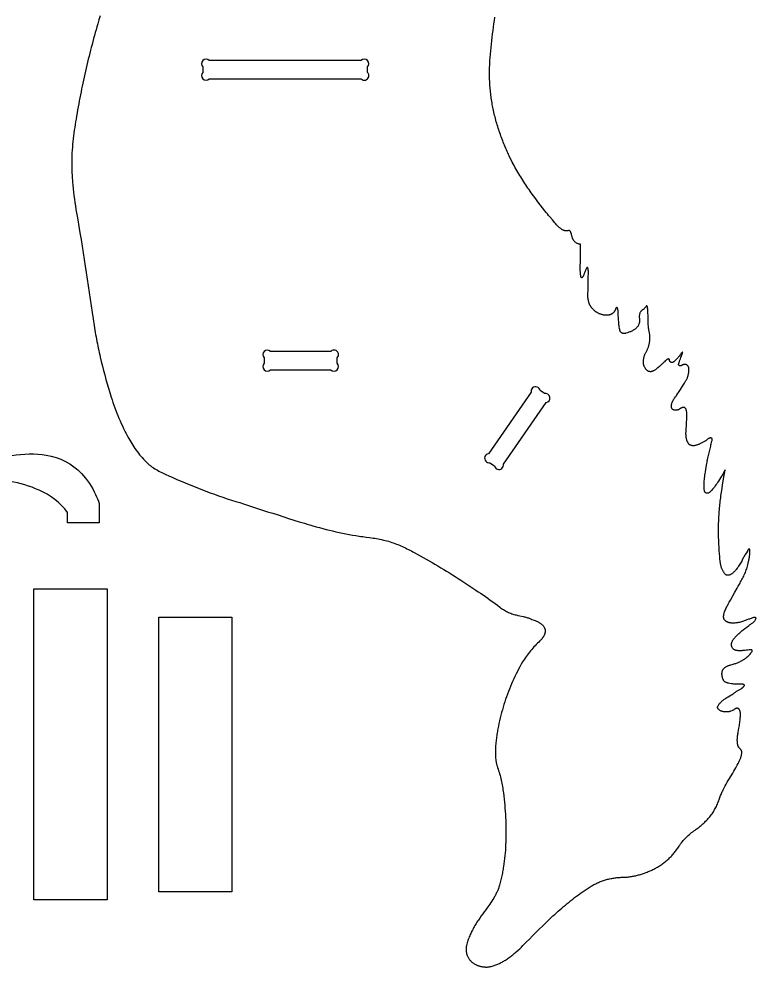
# Model space of a CAD drawing. Extents: x 49 to 80.6, y 29 to 55.4.
# Drawn here: x 67.62 to 72.66, y 29.1 to 35.57 of the extents above; entities that cross this region are included whole.
import ezdxf

# ---------------------------------------------------------------- set-up
doc = ezdxf.new("R2010")
doc.units = 0
doc.header["$MEASUREMENT"] = 0
doc.layers.get('0').update_dxf_attribs({"linetype": 'CONTINUOUS'})

msp = doc.modelspace()

# ---------------------------------------------------------------- linework, layer by layer
msp.add_lwpolyline([(68.1773, 35.5939), (68.169, 35.5669), (68.1609, 35.5398), (68.1551, 35.5198), (68.1494, 35.4997), (68.1437, 35.4797), (68.1381, 35.4596), (68.1326, 35.4395), (68.1271, 35.4193), (68.1218, 35.3992), (68.1165, 35.379), (68.1113, 35.3588), (68.1062, 35.3386), (68.1011, 35.3184), (68.0961, 35.2981), (68.0912, 35.2778), (68.0864, 35.2575), (68.0817, 35.2372), (68.077, 35.2169), (68.0724, 35.1966), (68.0679, 35.1762), (68.0634, 35.1558), (68.0591, 35.1354), (68.0548, 35.115), (68.0506, 35.0946), (68.0464, 35.0742), (68.0424, 35.0537), (68.0384, 35.0332), (68.0345, 35.0127), (68.0306, 34.9922), (68.0269, 34.9717), (68.0232, 34.9512), (68.0196, 34.9307), (68.016, 34.9101), (68.0126, 34.8895), (68.0094, 34.8703), (68.0064, 34.8511), (68.0034, 34.8318), (68.0006, 34.8126), (67.9979, 34.7933), (67.9954, 34.774), (67.9931, 34.7546), (67.991, 34.7353), (67.9891, 34.7159), (67.9874, 34.6965), (67.9859, 34.6771), (67.9847, 34.6577), (67.9838, 34.6383), (67.9834, 34.6285), (67.9831, 34.6188), (67.9829, 34.6091), (67.9828, 34.5993), (67.9828, 34.5896), (67.9828, 34.5798), (67.9829, 34.5679), (67.9832, 34.556), (67.9835, 34.5441), (67.9839, 34.5322), (67.9845, 34.5203), (67.9851, 34.5084), (67.9858, 34.4965), (67.9865, 34.4846), (67.9874, 34.4728), (67.9883, 34.4609), (67.9904, 34.4372), (67.9928, 34.4135), (67.9955, 34.3898), (67.9984, 34.3662), (68.0015, 34.3426), (68.0048, 34.319), (68.0084, 34.2955), (68.0121, 34.2719), (68.0159, 34.2484), (68.0199, 34.2249), (68.0239, 34.2015), (68.0317, 34.1564), (68.0393, 34.1114), (68.0467, 34.0662), (68.0539, 34.0211), (68.061, 33.9759), (68.0679, 33.9307), (68.0748, 33.8855), (68.0816, 33.8403), (68.095, 33.7498), (68.1084, 33.6594), (68.1151, 33.6142), (68.1219, 33.569), (68.1288, 33.5238), (68.1359, 33.4786), (68.1384, 33.4632), (68.1409, 33.4477), (68.1436, 33.4322), (68.1463, 33.4168), (68.1491, 33.4014), (68.152, 33.386), (68.155, 33.3706), (68.158, 33.3552), (68.1611, 33.3398), (68.1643, 33.3245), (68.1676, 33.3091), (68.171, 33.2938), (68.1744, 33.2785), (68.1779, 33.2632), (68.1851, 33.2326), (68.1926, 33.2022), (68.2004, 33.1717), (68.2084, 33.1414), (68.2167, 33.1112), (68.2253, 33.081), (68.2341, 33.0509), (68.2431, 33.0209), (68.2523, 32.9909), (68.2582, 32.9726), (68.2643, 32.9543), (68.2706, 32.936), (68.2771, 32.9179), (68.2839, 32.8998), (68.2908, 32.8817), (68.298, 32.8638), (68.3054, 32.8459), (68.313, 32.8282), (68.3208, 32.8105), (68.3289, 32.793), (68.3372, 32.7755), (68.3457, 32.7582), (68.3544, 32.741), (68.3633, 32.7239), (68.3724, 32.7069), (68.3789, 32.6954), (68.3855, 32.684), (68.3924, 32.6726), (68.3995, 32.6614), (68.4067, 32.6503), (68.4142, 32.6394), (68.4219, 32.6286), (68.4297, 32.6179), (68.4378, 32.6074), (68.4461, 32.5971), (68.4546, 32.5869), (68.4633, 32.5769), (68.4722, 32.5671), (68.4813, 32.5575), (68.4907, 32.5481), (68.5002, 32.5389), (68.5041, 32.5353), (68.508, 32.5318), (68.512, 32.5283), (68.5161, 32.525), (68.5202, 32.5217), (68.5244, 32.5185), (68.5287, 32.5154), (68.533, 32.5124), (68.5373, 32.5094), (68.5417, 32.5065), (68.5506, 32.5009), (68.5597, 32.4954), (68.5689, 32.4902), (68.5782, 32.4852), (68.5876, 32.4804), (68.5971, 32.4757), (68.6067, 32.4711), (68.6163, 32.4665), (68.6259, 32.4621), (68.6452, 32.4534), (68.6731, 32.4409), (68.7011, 32.4285), (68.7292, 32.4163), (68.7573, 32.4044), (68.7856, 32.3926), (68.814, 32.381), (68.8424, 32.3696), (68.871, 32.3585), (68.8996, 32.3476), (68.9283, 32.3369), (68.9571, 32.3264), (68.986, 32.3162), (69.015, 32.3062), (69.044, 32.2965), (69.0732, 32.2871), (69.1024, 32.2779), (69.1297, 32.2694), (69.1569, 32.2606), (69.1842, 32.2517), (69.2114, 32.2428), (69.2386, 32.2338), (69.2658, 32.2249), (69.2931, 32.2162), (69.3204, 32.2076), (69.3563, 32.1965), (69.3922, 32.1851), (69.4639, 32.1622), (69.4998, 32.1508), (69.5357, 32.1395), (69.5717, 32.1285), (69.5897, 32.1231), (69.6077, 32.1177), (69.63, 32.1113), (69.6523, 32.105), (69.6746, 32.0989), (69.697, 32.0929), (69.7195, 32.0871), (69.742, 32.0815), (69.7645, 32.076), (69.7871, 32.0708), (69.8097, 32.0658), (69.8324, 32.061), (69.8552, 32.0565), (69.8779, 32.0522), (69.9008, 32.0481), (69.9236, 32.0444), (69.9465, 32.0409), (69.958, 32.0393), (69.9695, 32.0378), (69.9932, 32.0346), (70.0169, 32.0313), (70.0287, 32.0296), (70.0405, 32.0278), (70.0523, 32.0259), (70.064, 32.0238), (70.0758, 32.0217), (70.0875, 32.0194), (70.0991, 32.017), (70.1108, 32.0143), (70.1224, 32.0115), (70.1339, 32.0085), (70.1455, 32.0053), (70.1569, 32.0019), (70.1677, 31.9984), (70.1785, 31.9947), (70.1891, 31.9909), (70.1997, 31.987), (70.2102, 31.9828), (70.2207, 31.9786), (70.2311, 31.9742), (70.2414, 31.9696), (70.2516, 31.9649), (70.2618, 31.9601), (70.272, 31.9551), (70.2821, 31.9501), (70.2921, 31.9449), (70.3021, 31.9396), (70.3121, 31.9343), (70.322, 31.9288), (70.3625, 31.9062), (70.4029, 31.8834), (70.423, 31.8719), (70.4431, 31.8604), (70.4632, 31.8487), (70.4832, 31.837), (70.5031, 31.8252), (70.523, 31.8133), (70.5428, 31.8013), (70.5625, 31.7892), (70.5822, 31.7769), (70.6017, 31.7644), (70.6212, 31.7518), (70.6406, 31.7391), (70.6741, 31.7168), (70.7077, 31.6947), (70.7412, 31.6725), (70.758, 31.6614), (70.7747, 31.6502), (70.7913, 31.6389), (70.8078, 31.6276), (70.8243, 31.6161), (70.8407, 31.6045), (70.857, 31.5928), (70.8732, 31.5809), (70.8893, 31.5689), (70.9053, 31.5567), (70.9116, 31.5519), (70.918, 31.5473), (70.9245, 31.5429), (70.9311, 31.5386), (70.9379, 31.5345), (70.9447, 31.5305), (70.9517, 31.5268), (70.9587, 31.5232), (70.9658, 31.5198), (70.973, 31.5166), (70.9803, 31.5137), (70.9877, 31.5109), (70.9951, 31.5084), (71.0026, 31.5061), (71.0102, 31.504), (71.0178, 31.5022), (71.0296, 31.4996), (71.0416, 31.4971), (71.0537, 31.4944), (71.0658, 31.4917), (71.0718, 31.4903), (71.0777, 31.4888), (71.0836, 31.4872), (71.0894, 31.4855), (71.095, 31.4838), (71.1006, 31.482), (71.106, 31.48), (71.1112, 31.478), (71.1181, 31.4752), (71.1254, 31.4724), (71.1404, 31.4667), (71.1479, 31.4637), (71.1555, 31.4605), (71.163, 31.4571), (71.1666, 31.4553), (71.1703, 31.4534), (71.1738, 31.4515), (71.1773, 31.4494), (71.1807, 31.4473), (71.184, 31.4451), (71.1872, 31.4428), (71.1902, 31.4404), (71.1932, 31.4378), (71.196, 31.4352), (71.1987, 31.4324), (71.2013, 31.4295), (71.2036, 31.4264), (71.2058, 31.4233), (71.2079, 31.4199), (71.2097, 31.4165), (71.2113, 31.4128), (71.2128, 31.409), (71.2137, 31.4061), (71.2144, 31.4032), (71.2149, 31.4003), (71.2153, 31.3974), (71.2155, 31.3944), (71.2156, 31.3915), (71.2155, 31.3886), (71.2152, 31.3858), (71.2149, 31.3829), (71.2143, 31.38), (71.2137, 31.3772), (71.2129, 31.3744), (71.212, 31.3716), (71.211, 31.3688), (71.2099, 31.3661), (71.2086, 31.3633), (71.2073, 31.3606), (71.2059, 31.358), (71.2044, 31.3554), (71.2028, 31.3528), (71.2012, 31.3502), (71.1995, 31.3477), (71.1958, 31.3428), (71.192, 31.3381), (71.188, 31.3336), (71.1839, 31.3293), (71.1797, 31.3252), (71.1714, 31.3173), (71.1631, 31.3092), (71.1549, 31.301), (71.1469, 31.2926), (71.1389, 31.2841), (71.131, 31.2754), (71.1233, 31.2666), (71.1157, 31.2576), (71.1083, 31.2485), (71.1011, 31.2393), (71.094, 31.2299), (71.0871, 31.2204), (71.0804, 31.2108), (71.074, 31.2011), (71.0677, 31.1913), (71.0617, 31.1813), (71.0524, 31.1652), (71.0433, 31.1489), (71.0344, 31.1325), (71.0258, 31.1159), (71.0173, 31.0992), (71.0091, 31.0824), (71.0011, 31.0655), (70.9934, 31.0484), (70.9859, 31.0312), (70.9786, 31.014), (70.9715, 30.9966), (70.9647, 30.9792), (70.9581, 30.9617), (70.9518, 30.9441), (70.9456, 30.9265), (70.9398, 30.9088), (70.934, 30.8907), (70.9285, 30.8725), (70.9231, 30.8542), (70.918, 30.8359), (70.9131, 30.8175), (70.9084, 30.799), (70.904, 30.7804), (70.8999, 30.7618), (70.896, 30.7431), (70.8924, 30.7244), (70.8907, 30.7151), (70.8891, 30.7057), (70.8876, 30.6963), (70.8861, 30.6869), (70.8847, 30.6775), (70.8834, 30.668), (70.8822, 30.6586), (70.8811, 30.6492), (70.88, 30.6397), (70.879, 30.6303), (70.8782, 30.6208), (70.8774, 30.6114), (70.8767, 30.6018), (70.8761, 30.5923), (70.8757, 30.5827), (70.8754, 30.5731), (70.8753, 30.5635), (70.8754, 30.5539), (70.8757, 30.5443), (70.8762, 30.5348), (70.877, 30.5252), (70.878, 30.5157), (70.8794, 30.5063), (70.8801, 30.5016), (70.881, 30.4969), (70.8819, 30.4922), (70.8829, 30.4875), (70.884, 30.4829), (70.8852, 30.4783), (70.8865, 30.4736), (70.8878, 30.469), (70.8893, 30.4645), (70.8908, 30.4599), (70.8944, 30.4494), (70.8979, 30.4388), (70.9011, 30.4281), (70.9042, 30.4174), (70.9072, 30.4067), (70.91, 30.396), (70.9126, 30.3852), (70.9151, 30.3744), (70.9175, 30.3635), (70.9197, 30.3527), (70.9218, 30.3417), (70.9238, 30.3308), (70.9256, 30.3198), (70.9273, 30.3089), (70.9289, 30.2978), (70.9304, 30.2868), (70.933, 30.266), (70.9353, 30.2451), (70.9375, 30.2243), (70.9394, 30.2034), (70.9412, 30.1825), (70.9427, 30.1616), (70.944, 30.1407), (70.945, 30.1198), (70.9459, 30.0989), (70.9466, 30.078), (70.947, 30.057), (70.9473, 30.0361), (70.9473, 30.0151), (70.9472, 29.9941), (70.9468, 29.9732), (70.9463, 29.9522), (70.9456, 29.9334), (70.9447, 29.9147), (70.9435, 29.896), (70.9421, 29.8773), (70.9405, 29.8587), (70.9386, 29.8401), (70.9364, 29.8215), (70.934, 29.803), (70.9313, 29.7845), (70.9298, 29.7753), (70.9282, 29.7661), (70.9266, 29.7569), (70.9249, 29.7477), (70.9232, 29.7385), (70.9213, 29.7294), (70.9194, 29.7202), (70.9173, 29.711), (70.9153, 29.7019), (70.9131, 29.6928), (70.9108, 29.6837), (70.9085, 29.6746), (70.906, 29.6655), (70.9035, 29.6564), (70.9018, 29.6506), (70.8999, 29.6449), (70.898, 29.6391), (70.8959, 29.6335), (70.8938, 29.6278), (70.8915, 29.6223), (70.8891, 29.6167), (70.8866, 29.6112), (70.8841, 29.6058), (70.8814, 29.6004), (70.8787, 29.595), (70.8759, 29.5896), (70.873, 29.5843), (70.87, 29.5791), (70.8639, 29.5687), (70.8576, 29.5584), (70.8511, 29.5482), (70.8444, 29.5381), (70.8375, 29.5281), (70.8306, 29.5183), (70.8236, 29.5085), (70.8095, 29.4891), (70.7993, 29.4752), (70.7892, 29.4611), (70.7791, 29.4469), (70.7691, 29.4325), (70.7593, 29.418), (70.7544, 29.4107), (70.7497, 29.4033), (70.745, 29.3959), (70.7404, 29.3884), (70.7358, 29.3809), (70.7314, 29.3734), (70.727, 29.3658), (70.7228, 29.3581), (70.7187, 29.3504), (70.7147, 29.3427), (70.7108, 29.3349), (70.707, 29.327), (70.7034, 29.3191), (70.7, 29.3111), (70.6967, 29.3031), (70.6935, 29.295), (70.6906, 29.2868), (70.6878, 29.2786), (70.6852, 29.2704), (70.6828, 29.262), (70.6805, 29.2537), (70.6785, 29.2452), (70.6777, 29.2413), (70.6771, 29.2373), (70.6765, 29.2333), (70.6761, 29.2293), (70.6758, 29.2252), (70.6757, 29.2212), (70.6757, 29.2171), (70.6758, 29.213), (70.6761, 29.2089), (70.6765, 29.2049), (70.677, 29.2009), (70.6776, 29.1969), (70.6784, 29.1929), (70.6793, 29.189), (70.6804, 29.1851), (70.6815, 29.1813), (70.6831, 29.177), (70.6848, 29.1728), (70.6867, 29.1686), (70.6887, 29.1645), (70.691, 29.1604), (70.6934, 29.1565), (70.696, 29.1527), (70.6987, 29.1489), (70.7016, 29.1453), (70.7047, 29.1418), (70.7078, 29.1385), (70.7112, 29.1352), (70.7146, 29.1321), (70.7182, 29.1292), (70.7218, 29.1265), (70.7256, 29.1239), (70.7289, 29.1218), (70.7323, 29.1197), (70.7357, 29.1178), (70.7392, 29.1159), (70.7428, 29.1141), (70.7463, 29.1124), (70.75, 29.1108), (70.7536, 29.1093), (70.7573, 29.1079), (70.7611, 29.1065), (70.7648, 29.1053), (70.7686, 29.1041), (70.7725, 29.1031), (70.7763, 29.1021), (70.7802, 29.1012), (70.7841, 29.1004), (70.788, 29.0998), (70.7919, 29.0992), (70.7958, 29.0987), (70.7998, 29.0983), (70.8037, 29.0981), (70.8077, 29.0979), (70.8116, 29.0978), (70.8156, 29.0979), (70.8195, 29.098), (70.8235, 29.0983), (70.8274, 29.0986), (70.8314, 29.0991), (70.8353, 29.0997), (70.8392, 29.1004), (70.843, 29.1012), (70.8469, 29.1022), (70.8534, 29.1039), (70.8598, 29.1058), (70.8662, 29.1078), (70.8725, 29.11), (70.8788, 29.1123), (70.885, 29.1147), (70.8912, 29.1172), (70.8973, 29.1198), (70.9034, 29.1226), (70.9094, 29.1255), (70.9154, 29.1285), (70.9213, 29.1317), (70.9271, 29.1349), (70.9329, 29.1383), (70.9387, 29.1417), (70.9444, 29.1453), (70.9509, 29.1496), (70.9574, 29.154), (70.9638, 29.1584), (70.9701, 29.163), (70.9764, 29.1676), (70.9826, 29.1723), (70.9887, 29.1771), (70.9948, 29.182), (71.0008, 29.1869), (71.0068, 29.1919), (71.0127, 29.1969), (71.0185, 29.2021), (71.0301, 29.2125), (71.0415, 29.2231), (71.0528, 29.2338), (71.064, 29.2447), (71.0751, 29.2557), (71.0861, 29.2668), (71.1079, 29.289), (71.1298, 29.3112), (71.1526, 29.3341), (71.1755, 29.3569), (71.1986, 29.3796), (71.2218, 29.4021), (71.2335, 29.4133), (71.2452, 29.4244), (71.257, 29.4355), (71.2688, 29.4465), (71.2807, 29.4575), (71.2927, 29.4683), (71.3047, 29.4791), (71.3168, 29.4898), (71.329, 29.5005), (71.3412, 29.511), (71.3536, 29.5214), (71.366, 29.5317), (71.3785, 29.542), (71.3911, 29.5521), (71.4038, 29.5621), (71.4166, 29.5719), (71.4295, 29.5817), (71.4424, 29.5913), (71.4555, 29.6008), (71.4687, 29.6101), (71.4821, 29.6193), (71.4955, 29.6283), (71.5091, 29.6372), (71.5227, 29.646), (71.5289, 29.6498), (71.5351, 29.6535), (71.5414, 29.657), (71.5478, 29.6605), (71.5542, 29.6639), (71.5606, 29.6671), (71.5671, 29.6703), (71.5737, 29.6733), (71.5803, 29.6762), (71.587, 29.679), (71.5937, 29.6817), (71.6004, 29.6842), (71.6072, 29.6867), (71.614, 29.689), (71.6208, 29.6913), (71.6277, 29.6934), (71.6347, 29.6953), (71.6416, 29.6972), (71.6486, 29.699), (71.6556, 29.7006), (71.6627, 29.7021), (71.6698, 29.7035), (71.6769, 29.7048), (71.684, 29.7059), (71.6911, 29.7069), (71.6983, 29.7078), (71.7054, 29.7086), (71.7126, 29.7093), (71.7198, 29.7098), (71.7271, 29.7103), (71.7343, 29.7106), (71.7415, 29.7107), (71.7485, 29.7109), (71.7555, 29.7112), (71.7625, 29.7116), (71.7695, 29.7121), (71.7765, 29.7127), (71.7834, 29.7135), (71.7904, 29.7143), (71.7973, 29.7153), (71.8043, 29.7164), (71.8112, 29.7175), (71.8181, 29.7188), (71.825, 29.7202), (71.8318, 29.7217), (71.8387, 29.7233), (71.8455, 29.7249), (71.8523, 29.7267), (71.8591, 29.7286), (71.8658, 29.7305), (71.8725, 29.7325), (71.8792, 29.7347), (71.8859, 29.7369), (71.8926, 29.7392), (71.8992, 29.7416), (71.9057, 29.744), (71.9123, 29.7466), (71.9188, 29.7492), (71.9252, 29.7519), (71.9317, 29.7546), (71.9381, 29.7575), (71.9444, 29.7604), (71.9507, 29.7634), (71.957, 29.7664), (71.9635, 29.7697), (71.97, 29.7731), (71.9764, 29.7766), (71.9827, 29.7803), (71.989, 29.784), (71.9953, 29.7879), (72.0014, 29.7919), (72.0076, 29.796), (72.0136, 29.8002), (72.0196, 29.8045), (72.0255, 29.8089), (72.0313, 29.8134), (72.037, 29.8181), (72.0427, 29.8228), (72.0483, 29.8276), (72.0538, 29.8325), (72.0592, 29.8375), (72.0646, 29.8426), (72.0698, 29.8478), (72.075, 29.8531), (72.0801, 29.8584), (72.085, 29.8639), (72.0899, 29.8694), (72.0947, 29.875), (72.0994, 29.8807), (72.104, 29.8865), (72.1085, 29.8923), (72.1128, 29.8982), (72.1171, 29.9042), (72.1212, 29.9103), (72.1253, 29.9164), (72.1292, 29.9226), (72.1318, 29.9268), (72.1345, 29.9309), (72.1373, 29.935), (72.1401, 29.939), (72.143, 29.9429), (72.1459, 29.9468), (72.152, 29.9545), (72.1583, 29.962), (72.1648, 29.9694), (72.1715, 29.9765), (72.1784, 29.9835), (72.1854, 29.9903), (72.1927, 29.997), (72.2001, 30.0035), (72.2076, 30.0098), (72.2153, 30.0159), (72.223, 30.022), (72.2309, 30.0278), (72.2389, 30.0335), (72.2458, 30.0385), (72.2527, 30.0435), (72.2595, 30.0486), (72.2663, 30.0539), (72.2729, 30.0592), (72.2795, 30.0646), (72.286, 30.0701), (72.2924, 30.0758), (72.2987, 30.0815), (72.3049, 30.0873), (72.311, 30.0933), (72.3169, 30.0994), (72.3228, 30.1056), (72.3285, 30.1119), (72.3341, 30.1183), (72.3396, 30.1248), (72.3448, 30.1314), (72.3498, 30.138), (72.3547, 30.1448), (72.3594, 30.1517), (72.3639, 30.1587), (72.3683, 30.1658), (72.3725, 30.1731), (72.3766, 30.1804), (72.3805, 30.1878), (72.3842, 30.1952), (72.3877, 30.2028), (72.3911, 30.2105), (72.3944, 30.2182), (72.3974, 30.226), (72.4003, 30.2338), (72.4031, 30.2417), (72.4055, 30.2486), (72.408, 30.2554), (72.4106, 30.2622), (72.4132, 30.269), (72.416, 30.2757), (72.4189, 30.2824), (72.4219, 30.289), (72.4249, 30.2956), (72.428, 30.3022), (72.4312, 30.3087), (72.4378, 30.3217), (72.4446, 30.3346), (72.4516, 30.3473), (72.4587, 30.36), (72.466, 30.3727), (72.4734, 30.3852), (72.4808, 30.3978), (72.4958, 30.4228), (72.5032, 30.4353), (72.5105, 30.4478), (72.5161, 30.4574), (72.5216, 30.4672), (72.527, 30.4771), (72.5322, 30.4871), (72.5372, 30.4971), (72.5396, 30.5022), (72.5419, 30.5073), (72.5441, 30.5123), (72.5463, 30.5174), (72.5483, 30.5225), (72.5503, 30.5277), (72.5516, 30.5314), (72.5529, 30.5352), (72.5541, 30.5391), (72.5552, 30.5431), (72.5562, 30.5472), (72.557, 30.5512), (72.5575, 30.5553), (72.5578, 30.5593), (72.5578, 30.5613), (72.5578, 30.5633), (72.5577, 30.5653), (72.5575, 30.5672), (72.5572, 30.5691), (72.5568, 30.5711), (72.5563, 30.5729), (72.5557, 30.5748), (72.555, 30.5766), (72.5542, 30.5784), (72.5533, 30.5801), (72.5522, 30.5818), (72.5511, 30.5835), (72.5498, 30.5851), (72.5483, 30.5867), (72.5468, 30.5882), (72.5447, 30.5901), (72.5428, 30.5921), (72.5411, 30.5941), (72.5394, 30.5961), (72.5379, 30.5982), (72.5365, 30.6003), (72.5353, 30.6025), (72.5341, 30.6047), (72.5331, 30.607), (72.5321, 30.6093), (72.5313, 30.6117), (72.5306, 30.6141), (72.5299, 30.6166), (72.5294, 30.6191), (72.5289, 30.6217), (72.5286, 30.6243), (72.5279, 30.631), (72.5275, 30.6377), (72.5273, 30.6443), (72.5274, 30.6509), (72.5276, 30.6574), (72.5281, 30.664), (72.5287, 30.6705), (72.5294, 30.6769), (72.5303, 30.6834), (72.5314, 30.6899), (72.5325, 30.6964), (72.5336, 30.7028), (72.5361, 30.7158), (72.5387, 30.7289), (72.5404, 30.7381), (72.5418, 30.7473), (72.543, 30.7566), (72.5441, 30.7658), (72.5451, 30.775), (72.546, 30.7843), (72.5476, 30.8029), (72.5482, 30.8094), (72.5486, 30.8158), (72.5489, 30.8222), (72.5489, 30.8254), (72.5488, 30.8285), (72.5486, 30.8317), (72.5483, 30.8349), (72.5479, 30.838), (72.5473, 30.8412), (72.5465, 30.8443), (72.5456, 30.8475), (72.5444, 30.8507), (72.5431, 30.8538), (72.5425, 30.855), (72.5418, 30.8561), (72.5411, 30.8572), (72.5404, 30.8582), (72.5396, 30.8591), (72.5387, 30.8599), (72.5378, 30.8607), (72.5369, 30.8615), (72.5349, 30.8627), (72.5328, 30.8637), (72.5306, 30.8644), (72.5283, 30.8649), (72.526, 30.8652), (72.5236, 30.8651), (72.5213, 30.8649), (72.5189, 30.8643), (72.5166, 30.8636), (72.5144, 30.8625), (72.5122, 30.8612), (72.5102, 30.8597), (72.5086, 30.8583), (72.5069, 30.8571), (72.5035, 30.8547), (72.4999, 30.8526), (72.4963, 30.8508), (72.4926, 30.849), (72.4888, 30.8474), (72.4814, 30.8444), (72.478, 30.8432), (72.4745, 30.8422), (72.4709, 30.8414), (72.4672, 30.8407), (72.4634, 30.8402), (72.4596, 30.8399), (72.4557, 30.8397), (72.4519, 30.8397), (72.448, 30.8398), (72.4442, 30.84), (72.4404, 30.8403), (72.4367, 30.8408), (72.4331, 30.8414), (72.4296, 30.842), (72.4262, 30.8428), (72.423, 30.8436), (72.4204, 30.8445), (72.4177, 30.8455), (72.4148, 30.8468), (72.4119, 30.8483), (72.409, 30.85), (72.4061, 30.8519), (72.4034, 30.854), (72.4008, 30.8562), (72.3985, 30.8586), (72.3975, 30.8598), (72.3965, 30.861), (72.3956, 30.8623), (72.3949, 30.8636), (72.3942, 30.8649), (72.3936, 30.8663), (72.3932, 30.8676), (72.3929, 30.869), (72.3927, 30.8704), (72.3927, 30.8718), (72.3928, 30.8732), (72.393, 30.8747), (72.3935, 30.8761), (72.3941, 30.8775), (72.3963, 30.882), (72.3988, 30.8863), (72.4015, 30.8905), (72.4043, 30.8945), (72.4073, 30.8983), (72.4104, 30.9021), (72.4137, 30.9056), (72.4171, 30.9091), (72.4207, 30.9125), (72.4244, 30.9157), (72.4281, 30.9188), (72.432, 30.9219), (72.436, 30.9249), (72.44, 30.9278), (72.4441, 30.9306), (72.4483, 30.9334), (72.4568, 30.9388), (72.4653, 30.944), (72.4826, 30.9543), (72.4911, 30.9595), (72.4993, 30.9648), (72.5034, 30.9675), (72.5074, 30.9703), (72.5112, 30.9731), (72.515, 30.9759), (72.5169, 30.9774), (72.5189, 30.9788), (72.523, 30.9814), (72.5272, 30.9839), (72.5316, 30.9863), (72.5405, 30.9911), (72.5449, 30.9935), (72.5493, 30.996), (72.5536, 30.9986), (72.5577, 31.0014), (72.5597, 31.0029), (72.5616, 31.0044), (72.5635, 31.006), (72.5653, 31.0076), (72.567, 31.0094), (72.5686, 31.0112), (72.5702, 31.0131), (72.5717, 31.015), (72.5731, 31.0171), (72.5743, 31.0193), (72.5755, 31.0215), (72.5766, 31.0239), (72.5752, 31.0248), (72.5737, 31.0256), (72.5722, 31.0264), (72.5707, 31.027), (72.5691, 31.0275), (72.5676, 31.028), (72.566, 31.0283), (72.5644, 31.0286), (72.5611, 31.029), (72.5578, 31.0292), (72.5545, 31.0292), (72.5512, 31.0291), (72.5458, 31.0289), (72.5405, 31.0288), (72.5351, 31.0289), (72.5298, 31.029), (72.5192, 31.0295), (72.5084, 31.0301), (72.503, 31.0305), (72.4977, 31.0311), (72.4924, 31.0319), (72.4871, 31.0328), (72.4767, 31.0347), (72.4662, 31.0368), (72.463, 31.0375), (72.4599, 31.0382), (72.4569, 31.039), (72.4539, 31.04), (72.451, 31.0411), (72.4482, 31.0425), (72.4454, 31.0441), (72.4427, 31.046), (72.4401, 31.0482), (72.4378, 31.0505), (72.4356, 31.053), (72.4337, 31.0556), (72.432, 31.0584), (72.4305, 31.0613), (72.4291, 31.0642), (72.4279, 31.0673), (72.4269, 31.0704), (72.426, 31.0736), (72.4252, 31.0768), (72.4245, 31.0801), (72.424, 31.0834), (72.4235, 31.0866), (72.4228, 31.0932), (72.4226, 31.0962), (72.4225, 31.0991), (72.4225, 31.1022), (72.4226, 31.1052), (72.4228, 31.1082), (72.4232, 31.1112), (72.4237, 31.1142), (72.4243, 31.1171), (72.4251, 31.12), (72.4261, 31.1228), (72.4272, 31.1255), (72.4286, 31.1282), (72.4301, 31.1307), (72.4318, 31.1332), (72.4337, 31.1355), (72.4358, 31.1377), (72.4392, 31.1407), (72.4427, 31.1435), (72.4463, 31.1461), (72.45, 31.1484), (72.4538, 31.1506), (72.4578, 31.1526), (72.4618, 31.1544), (72.4658, 31.1561), (72.47, 31.1576), (72.4742, 31.1591), (72.4784, 31.1605), (72.4826, 31.1618), (72.4912, 31.1642), (72.4997, 31.1666), (72.5054, 31.1683), (72.511, 31.17), (72.5167, 31.1719), (72.5222, 31.1739), (72.5278, 31.1761), (72.5333, 31.1783), (72.5388, 31.1807), (72.5442, 31.1832), (72.5495, 31.1858), (72.5548, 31.1886), (72.56, 31.1914), (72.5652, 31.1944), (72.5703, 31.1975), (72.5753, 31.2007), (72.5802, 31.204), (72.585, 31.2075), (72.5877, 31.2095), (72.5903, 31.2116), (72.5929, 31.2138), (72.5954, 31.216), (72.6004, 31.2206), (72.6051, 31.2254), (72.6098, 31.2303), (72.6143, 31.2354), (72.6187, 31.2405), (72.623, 31.2457), (72.6253, 31.2484), (72.6264, 31.2497), (72.6274, 31.2511), (72.6283, 31.2525), (72.6286, 31.2533), (72.6289, 31.2541), (72.6291, 31.255), (72.6292, 31.2559), (72.6292, 31.2568), (72.6291, 31.2578), (72.6288, 31.2589), (72.6285, 31.2598), (72.6281, 31.2607), (72.6276, 31.2615), (72.6271, 31.2622), (72.6264, 31.2628), (72.6257, 31.2634), (72.625, 31.2638), (72.6242, 31.2642), (72.6233, 31.2646), (72.6215, 31.2651), (72.6196, 31.2653), (72.6177, 31.2654), (72.6153, 31.2653), (72.613, 31.2651), (72.6084, 31.2645), (72.5992, 31.263), (72.5892, 31.2616), (72.5791, 31.2602), (72.5688, 31.2591), (72.5637, 31.2586), (72.5585, 31.2583), (72.5534, 31.258), (72.5482, 31.2579), (72.5431, 31.2579), (72.538, 31.258), (72.5329, 31.2583), (72.5278, 31.2588), (72.5228, 31.2594), (72.5178, 31.2603), (72.515, 31.261), (72.5122, 31.2619), (72.5096, 31.2631), (72.507, 31.2645), (72.5045, 31.2661), (72.5022, 31.2679), (72.5, 31.2698), (72.4979, 31.2719), (72.4959, 31.2742), (72.4941, 31.2766), (72.4925, 31.2791), (72.4911, 31.2817), (72.4898, 31.2844), (72.4888, 31.2871), (72.4879, 31.2899), (72.4873, 31.2927), (72.487, 31.2947), (72.4868, 31.2967), (72.4868, 31.2986), (72.4868, 31.3006), (72.4869, 31.3025), (72.4871, 31.3045), (72.4874, 31.3064), (72.4878, 31.3084), (72.4882, 31.3103), (72.4888, 31.3122), (72.4901, 31.316), (72.4916, 31.3197), (72.4934, 31.3234), (72.4954, 31.327), (72.4976, 31.3306), (72.4999, 31.334), (72.5023, 31.3374), (72.5049, 31.3407), (72.5074, 31.3438), (72.51, 31.3469), (72.5126, 31.3498), (72.5175, 31.3551), (72.5225, 31.3604), (72.5278, 31.3656), (72.5331, 31.3708), (72.5386, 31.3759), (72.5442, 31.3809), (72.5499, 31.3859), (72.5557, 31.3908), (72.5615, 31.3956), (72.5674, 31.4004), (72.5793, 31.4098), (72.5912, 31.419), (72.6029, 31.4278), (72.6072, 31.4309), (72.6116, 31.434), (72.6207, 31.4399), (72.6253, 31.443), (72.6297, 31.4461), (72.6339, 31.4494), (72.636, 31.4511), (72.638, 31.4529), (72.6404, 31.4552), (72.6426, 31.4577), (72.6448, 31.4604), (72.6468, 31.4632), (72.6487, 31.4661), (72.6504, 31.469), (72.652, 31.472), (72.6533, 31.4749), (72.6542, 31.477), (72.6547, 31.4782), (72.655, 31.4793), (72.6551, 31.4805), (72.655, 31.4815), (72.6549, 31.482), (72.6546, 31.4824), (72.6543, 31.4828), (72.6538, 31.4832), (72.6523, 31.484), (72.6506, 31.4847), (72.649, 31.4851), (72.6474, 31.4854), (72.6457, 31.4855), (72.644, 31.4854), (72.6423, 31.4852), (72.6406, 31.4849), (72.6389, 31.4845), (72.6372, 31.484), (72.6338, 31.4829), (72.6305, 31.4817), (72.6272, 31.4807), (72.6214, 31.4789), (72.6156, 31.4769), (72.6098, 31.4748), (72.6041, 31.4726), (72.5926, 31.468), (72.5869, 31.4658), (72.5812, 31.4636), (72.5749, 31.4614), (72.5685, 31.4592), (72.5621, 31.4572), (72.5557, 31.4553), (72.5492, 31.4535), (72.5426, 31.4519), (72.536, 31.4505), (72.5294, 31.4493), (72.5228, 31.4483), (72.5162, 31.4475), (72.5095, 31.447), (72.5028, 31.4467), (72.4961, 31.4467), (72.4927, 31.4468), (72.4894, 31.447), (72.486, 31.4472), (72.4827, 31.4476), (72.4793, 31.448), (72.476, 31.4485), (72.4738, 31.4489), (72.4716, 31.4494), (72.4695, 31.4499), (72.4674, 31.4506), (72.4653, 31.4513), (72.4632, 31.4521), (72.4611, 31.453), (72.4591, 31.4539), (72.4571, 31.4549), (72.4552, 31.456), (72.4533, 31.4572), (72.4515, 31.4584), (72.4497, 31.4597), (72.448, 31.4611), (72.4464, 31.4625), (72.4448, 31.464), (72.4433, 31.4656), (72.4419, 31.4672), (72.4406, 31.4689), (72.4394, 31.4706), (72.4383, 31.4724), (72.4373, 31.4742), (72.4363, 31.4761), (72.4355, 31.4781), (72.4348, 31.48), (72.4343, 31.4821), (72.4338, 31.4842), (72.4335, 31.4863), (72.4333, 31.4885), (72.4333, 31.4907), (72.4334, 31.493), (72.4336, 31.4953), (72.4342, 31.4991), (72.4348, 31.5028), (72.4356, 31.5065), (72.4364, 31.5102), (72.4373, 31.5138), (72.4383, 31.5174), (72.4393, 31.5209), (72.4404, 31.5244), (72.4429, 31.5313), (72.4456, 31.538), (72.4485, 31.5446), (72.4515, 31.5512), (72.4548, 31.5576), (72.4582, 31.5641), (72.4616, 31.5704), (72.4652, 31.5768), (72.4725, 31.5895), (72.4798, 31.6023), (72.5103, 31.6572), (72.5256, 31.6845), (72.5334, 31.6981), (72.5412, 31.7117), (72.5457, 31.7196), (72.5502, 31.7276), (72.5545, 31.7356), (72.5588, 31.7436), (72.563, 31.7517), (72.5671, 31.7598), (72.5711, 31.768), (72.5749, 31.7762), (72.5786, 31.7845), (72.5822, 31.7928), (72.5855, 31.8013), (72.5887, 31.8098), (72.5917, 31.8183), (72.5945, 31.827), (72.5971, 31.8357), (72.5994, 31.8445), (72.6022, 31.856), (72.6048, 31.8675), (72.606, 31.8733), (72.6071, 31.879), (72.6082, 31.8848), (72.6091, 31.8906), (72.61, 31.8964), (72.6107, 31.9022), (72.6113, 31.9081), (72.6119, 31.9139), (72.6123, 31.9197), (72.6125, 31.9256), (72.6126, 31.9315), (72.6126, 31.9374), (72.6127, 31.9396), (72.6128, 31.942), (72.6129, 31.9443), (72.6129, 31.9465), (72.6127, 31.9475), (72.6125, 31.9486), (72.6121, 31.9496), (72.6117, 31.9505), (72.611, 31.9513), (72.6103, 31.9522), (72.6093, 31.9529), (72.6081, 31.9535), (72.607, 31.953), (72.606, 31.9525), (72.6051, 31.9518), (72.6042, 31.951), (72.6034, 31.9502), (72.6026, 31.9493), (72.6012, 31.9474), (72.6, 31.9453), (72.5988, 31.9431), (72.5976, 31.941), (72.5964, 31.939), (72.5892, 31.9275), (72.5819, 31.9157), (72.5783, 31.9098), (72.5749, 31.9038), (72.5716, 31.8979), (72.5684, 31.892), (72.561, 31.8777), (72.5571, 31.8704), (72.5531, 31.8632), (72.5489, 31.8559), (72.5447, 31.8487), (72.5403, 31.8416), (72.5357, 31.8345), (72.531, 31.8276), (72.5261, 31.8209), (72.521, 31.8143), (72.5184, 31.8111), (72.5158, 31.808), (72.5131, 31.8049), (72.5103, 31.8019), (72.5075, 31.799), (72.5046, 31.7961), (72.5017, 31.7933), (72.4987, 31.7906), (72.4957, 31.788), (72.4926, 31.7854), (72.4902, 31.7836), (72.4876, 31.7818), (72.4848, 31.7801), (72.4818, 31.7785), (72.4788, 31.7771), (72.4757, 31.7759), (72.4725, 31.7748), (72.4693, 31.774), (72.4662, 31.7734), (72.4646, 31.7733), (72.463, 31.7732), (72.4615, 31.7732), (72.4599, 31.7732), (72.4584, 31.7734), (72.4569, 31.7736), (72.4555, 31.774), (72.4541, 31.7744), (72.4527, 31.775), (72.4513, 31.7756), (72.45, 31.7764), (72.4488, 31.7773), (72.4476, 31.7783), (72.4464, 31.7794), (72.4432, 31.7829), (72.4402, 31.7865), (72.4373, 31.7902), (72.4347, 31.794), (72.4322, 31.7979), (72.4298, 31.8019), (72.4277, 31.806), (72.4256, 31.8101), (72.4238, 31.8143), (72.422, 31.8185), (72.4204, 31.8228), (72.4189, 31.8272), (72.4176, 31.8316), (72.4163, 31.8361), (72.4152, 31.8406), (72.4141, 31.8451), (72.4132, 31.8497), (72.4123, 31.8543), (72.4115, 31.859), (72.4108, 31.8636), (72.4096, 31.873), (72.4085, 31.8824), (72.4076, 31.8918), (72.4069, 31.9012), (72.4055, 31.9198), (72.4038, 31.9427), (72.4023, 31.9657), (72.4012, 31.9888), (72.4003, 32.012), (72.3996, 32.0352), (72.3993, 32.0585), (72.3992, 32.0818), (72.3994, 32.1051), (72.4, 32.1284), (72.4003, 32.1401), (72.4008, 32.1517), (72.4013, 32.1633), (72.4019, 32.175), (72.4026, 32.1866), (72.4033, 32.1982), (72.4041, 32.2098), (72.405, 32.2213), (72.406, 32.2329), (72.4071, 32.2444), (72.4083, 32.256), (72.4095, 32.2675), (72.4108, 32.2789), (72.4122, 32.2904), (72.4138, 32.303), (72.4156, 32.3157), (72.4193, 32.3412), (72.4232, 32.3666), (72.4273, 32.3921), (72.4357, 32.443), (72.4398, 32.4684), (72.4438, 32.4937), (72.438, 32.4824), (72.4319, 32.4713), (72.4256, 32.4602), (72.4191, 32.4493), (72.4125, 32.4384), (72.4058, 32.4276), (72.399, 32.4169), (72.392, 32.4061), (72.3869, 32.3984), (72.3816, 32.3909), (72.3762, 32.3834), (72.3706, 32.3761), (72.3648, 32.3689), (72.3589, 32.3618), (72.3528, 32.3549), (72.3466, 32.3481), (72.344, 32.3453), (72.3414, 32.3427), (72.3387, 32.3402), (72.3373, 32.339), (72.3359, 32.338), (72.3344, 32.337), (72.3328, 32.3361), (72.3312, 32.3353), (72.3295, 32.3347), (72.3277, 32.3342), (72.3258, 32.3338), (72.3238, 32.3336), (72.3218, 32.3336), (72.3198, 32.3338), (72.3179, 32.334), (72.3162, 32.3345), (72.3146, 32.3351), (72.3131, 32.3357), (72.3117, 32.3366), (72.3104, 32.3375), (72.3093, 32.3385), (72.3082, 32.3397), (72.3073, 32.3409), (72.3064, 32.3423), (72.3056, 32.3437), (72.3049, 32.3452), (72.3043, 32.3467), (72.3037, 32.3483), (72.3033, 32.35), (72.3025, 32.3535), (72.3019, 32.3572), (72.3015, 32.3609), (72.3013, 32.3647), (72.3011, 32.3721), (72.3009, 32.3791), (72.3008, 32.3886), (72.301, 32.3982), (72.3014, 32.408), (72.302, 32.4178), (72.3028, 32.4277), (72.3038, 32.4376), (72.305, 32.4476), (72.3063, 32.4576), (72.3077, 32.4676), (72.3093, 32.4775), (72.3125, 32.4973), (72.3191, 32.536), (72.3206, 32.5449), (72.3224, 32.5539), (72.3242, 32.5629), (72.3262, 32.5721), (72.3303, 32.5904), (72.3347, 32.6088), (72.3391, 32.6272), (72.3433, 32.6454), (72.3454, 32.6544), (72.3473, 32.6633), (72.3491, 32.6721), (72.3509, 32.6809), (72.3513, 32.6827), (72.3518, 32.6847), (72.3531, 32.6889), (72.3545, 32.6932), (72.3551, 32.6954), (72.3556, 32.6975), (72.3559, 32.6996), (72.356, 32.7015), (72.356, 32.7033), (72.3558, 32.7042), (72.3556, 32.705), (72.3553, 32.7058), (72.3549, 32.7066), (72.3545, 32.7073), (72.3539, 32.7079), (72.3533, 32.7085), (72.3525, 32.7091), (72.3517, 32.7095), (72.3507, 32.7099), (72.3491, 32.7105), (72.3475, 32.7108), (72.346, 32.7111), (72.3445, 32.7112), (72.343, 32.7112), (72.3415, 32.711), (72.34, 32.7108), (72.3386, 32.7104), (72.3371, 32.7099), (72.3357, 32.7094), (72.3343, 32.7088), (72.3329, 32.7081), (72.3302, 32.7065), (72.3275, 32.7047), (72.3248, 32.7027), (72.3221, 32.7007), (72.3169, 32.6965), (72.3143, 32.6946), (72.3116, 32.6927), (72.309, 32.6911), (72.3063, 32.6897), (72.3022, 32.6878), (72.298, 32.6857), (72.2896, 32.6811), (72.2811, 32.6764), (72.2724, 32.6718), (72.2681, 32.6696), (72.2637, 32.6675), (72.2592, 32.6656), (72.2547, 32.6638), (72.2502, 32.6622), (72.2456, 32.6609), (72.2409, 32.6598), (72.2386, 32.6594), (72.2362, 32.6591), (72.2317, 32.6586), (72.2272, 32.6584), (72.2249, 32.6583), (72.2226, 32.6584), (72.2203, 32.6586), (72.218, 32.6588), (72.2158, 32.6592), (72.2136, 32.6597), (72.2114, 32.6603), (72.2093, 32.661), (72.2073, 32.6619), (72.2053, 32.663), (72.2034, 32.6642), (72.2016, 32.6655), (72.1993, 32.6676), (72.1971, 32.6697), (72.1951, 32.672), (72.1933, 32.6744), (72.1915, 32.677), (72.1899, 32.6796), (72.1884, 32.6823), (72.1871, 32.685), (72.1858, 32.6878), (72.1847, 32.6907), (72.1836, 32.6936), (72.1827, 32.6965), (72.1818, 32.6995), (72.181, 32.7025), (72.1797, 32.7084), (72.1787, 32.714), (72.178, 32.7196), (72.1774, 32.7253), (72.1771, 32.731), (72.1768, 32.7367), (72.1768, 32.7425), (72.1769, 32.7483), (72.177, 32.7541), (72.1773, 32.7599), (72.1777, 32.7656), (72.1785, 32.7772), (72.1794, 32.7886), (72.1803, 32.7998), (72.1808, 32.8078), (72.1812, 32.8159), (72.1815, 32.8241), (72.1818, 32.8324), (72.1821, 32.8489), (72.1823, 32.865), (72.1824, 32.8714), (72.1823, 32.8779), (72.1821, 32.8813), (72.1819, 32.8846), (72.1816, 32.8879), (72.1812, 32.8912), (72.1807, 32.8945), (72.18, 32.8977), (72.1792, 32.9008), (72.1782, 32.9039), (72.1771, 32.9068), (72.1758, 32.9097), (72.1742, 32.9124), (72.1724, 32.915), (72.1717, 32.9159), (72.1709, 32.9167), (72.1701, 32.9174), (72.1692, 32.918), (72.1682, 32.9185), (72.1672, 32.919), (72.1661, 32.9193), (72.165, 32.9196), (72.1627, 32.92), (72.1603, 32.9202), (72.1578, 32.92), (72.1553, 32.9197), (72.1527, 32.9192), (72.1502, 32.9185), (72.1477, 32.9176), (72.1454, 32.9166), (72.1432, 32.9155), (72.1411, 32.9143), (72.1393, 32.913), (72.1377, 32.9117), (72.1362, 32.9104), (72.1346, 32.9092), (72.1329, 32.9081), (72.1311, 32.9071), (72.1291, 32.9061), (72.1271, 32.9051), (72.125, 32.9043), (72.1228, 32.9035), (72.1206, 32.9028), (72.1183, 32.9022), (72.116, 32.9017), (72.1136, 32.9013), (72.1112, 32.901), (72.1089, 32.9008), (72.1065, 32.9007), (72.1041, 32.9007), (72.1018, 32.9008), (72.0996, 32.901), (72.0973, 32.9014), (72.0952, 32.9019), (72.0931, 32.9025), (72.0911, 32.9032), (72.0892, 32.9041), (72.0874, 32.9052), (72.0857, 32.9063), (72.0842, 32.9076), (72.0828, 32.9091), (72.0815, 32.9107), (72.0804, 32.9125), (72.0795, 32.9145), (72.0788, 32.9166), (72.0782, 32.9189), (72.0778, 32.9219), (72.0775, 32.9248), (72.0773, 32.9277), (72.0774, 32.9306), (72.0775, 32.9335), (72.0778, 32.9363), (72.0782, 32.9391), (72.0788, 32.9418), (72.0794, 32.9445), (72.0802, 32.9472), (72.0811, 32.9499), (72.0821, 32.9525), (72.0832, 32.9551), (72.0843, 32.9577), (72.0856, 32.9603), (72.0869, 32.9628), (72.0897, 32.9678), (72.0927, 32.9728), (72.0958, 32.9777), (72.099, 32.9825), (72.1056, 32.992), (72.1088, 32.9968), (72.1118, 33.0015), (72.1184, 33.0118), (72.125, 33.0222), (72.1386, 33.043), (72.1523, 33.0639), (72.1658, 33.0846), (72.1686, 33.089), (72.1714, 33.0935), (72.1741, 33.0981), (72.1767, 33.1027), (72.1793, 33.1074), (72.1817, 33.1121), (72.184, 33.117), (72.1861, 33.1218), (72.1881, 33.1267), (72.1899, 33.1317), (72.1915, 33.1367), (72.1929, 33.1418), (72.194, 33.147), (72.1949, 33.1522), (72.1955, 33.1575), (72.1959, 33.1628), (72.1961, 33.1692), (72.1964, 33.1757), (72.1965, 33.1789), (72.1964, 33.1821), (72.1963, 33.1853), (72.1959, 33.1884), (72.1954, 33.1914), (72.1947, 33.1943), (72.1937, 33.1971), (72.1931, 33.1985), (72.1924, 33.1998), (72.1916, 33.2011), (72.1908, 33.2024), (72.1899, 33.2036), (72.1889, 33.2048), (72.1878, 33.206), (72.1866, 33.2071), (72.1853, 33.2081), (72.1839, 33.2091), (72.1818, 33.2104), (72.1797, 33.2115), (72.1775, 33.2123), (72.1753, 33.213), (72.1731, 33.2134), (72.171, 33.2137), (72.1688, 33.2137), (72.1666, 33.2136), (72.1644, 33.2134), (72.1622, 33.213), (72.1601, 33.2124), (72.158, 33.2117), (72.156, 33.2108), (72.154, 33.2099), (72.152, 33.2088), (72.1502, 33.2076), (72.1489, 33.2069), (72.1476, 33.2062), (72.1463, 33.2055), (72.1449, 33.205), (72.1434, 33.2045), (72.1419, 33.2042), (72.1404, 33.2039), (72.1389, 33.2037), (72.1374, 33.2037), (72.136, 33.2038), (72.1345, 33.204), (72.1331, 33.2043), (72.1318, 33.2048), (72.1305, 33.2055), (72.1293, 33.2063), (72.1283, 33.2073), (72.1275, 33.2082), (72.127, 33.2091), (72.1266, 33.2101), (72.1264, 33.2111), (72.1263, 33.2122), (72.1263, 33.2133), (72.1264, 33.2144), (72.1266, 33.2155), (72.1271, 33.2178), (72.1279, 33.22), (72.1286, 33.2223), (72.1293, 33.2244), (72.1306, 33.2291), (72.1321, 33.2338), (72.1337, 33.2384), (72.1354, 33.2431), (72.139, 33.2524), (72.1427, 33.2617), (72.1464, 33.271), (72.1481, 33.2757), (72.1498, 33.2804), (72.1514, 33.2851), (72.1529, 33.2898), (72.1542, 33.2946), (72.1553, 33.2994), (72.1535, 33.2979), (72.1516, 33.2963), (72.1499, 33.2947), (72.1482, 33.2931), (72.145, 33.2896), (72.1419, 33.286), (72.139, 33.2823), (72.1361, 33.2785), (72.1305, 33.2708), (72.1267, 33.2657), (72.1226, 33.2608), (72.1183, 33.256), (72.1139, 33.2514), (72.1094, 33.2468), (72.1049, 33.2423), (72.0957, 33.2334), (72.0942, 33.232), (72.0926, 33.2307), (72.091, 33.2294), (72.0894, 33.2283), (72.0876, 33.2274), (72.0857, 33.2267), (72.0847, 33.2265), (72.0837, 33.2263), (72.0826, 33.2262), (72.0815, 33.2262), (72.0797, 33.2263), (72.078, 33.2266), (72.0763, 33.2271), (72.0747, 33.2277), (72.0732, 33.2285), (72.0718, 33.2294), (72.0705, 33.2305), (72.0693, 33.2317), (72.0682, 33.233), (72.0673, 33.2344), (72.0665, 33.2358), (72.0658, 33.2374), (72.0652, 33.239), (72.0649, 33.2407), (72.0646, 33.2424), (72.0646, 33.2441), (72.0645, 33.2449), (72.0644, 33.2457), (72.0641, 33.2464), (72.0637, 33.2471), (72.0633, 33.2478), (72.0627, 33.2484), (72.0621, 33.249), (72.0615, 33.2494), (72.0608, 33.2499), (72.06, 33.2502), (72.0592, 33.2505), (72.0584, 33.2507), (72.0576, 33.2508), (72.0568, 33.2509), (72.0561, 33.2508), (72.0553, 33.2507), (72.0534, 33.2501), (72.0516, 33.2493), (72.0498, 33.2485), (72.0481, 33.2476), (72.0464, 33.2466), (72.0448, 33.2455), (72.0432, 33.2443), (72.0417, 33.2431), (72.0387, 33.2405), (72.0358, 33.2378), (72.0303, 33.2322), (72.0266, 33.2285), (72.0228, 33.2248), (72.0191, 33.2211), (72.0154, 33.2172), (72.0131, 33.2148), (72.0107, 33.2124), (72.0059, 33.2079), (72.001, 33.2036), (71.9959, 33.1994), (71.9856, 33.1912), (71.9805, 33.187), (71.9754, 33.1828), (71.9717, 33.1797), (71.9679, 33.1768), (71.9639, 33.1742), (71.9598, 33.1718), (71.9555, 33.1697), (71.9533, 33.1687), (71.9511, 33.1678), (71.9489, 33.167), (71.9466, 33.1662), (71.9442, 33.1655), (71.9418, 33.1649), (71.9393, 33.1643), (71.9368, 33.164), (71.9342, 33.1639), (71.9317, 33.1639), (71.9292, 33.1642), (71.9268, 33.1646), (71.9243, 33.1652), (71.922, 33.1659), (71.9197, 33.1668), (71.9174, 33.1679), (71.9153, 33.1692), (71.9132, 33.1705), (71.9112, 33.1721), (71.9093, 33.1737), (71.9075, 33.1755), (71.9059, 33.1775), (71.9036, 33.1804), (71.9015, 33.1835), (71.8994, 33.1866), (71.8975, 33.1898), (71.8957, 33.193), (71.894, 33.1963), (71.8925, 33.1997), (71.8911, 33.2031), (71.8899, 33.2066), (71.8888, 33.2101), (71.8879, 33.2137), (71.8872, 33.2173), (71.8866, 33.2209), (71.8863, 33.2246), (71.8861, 33.2283), (71.8861, 33.232), (71.8863, 33.2361), (71.8866, 33.2401), (71.8869, 33.2442), (71.8874, 33.2482), (71.888, 33.2523), (71.8887, 33.2563), (71.8895, 33.2602), (71.8904, 33.2642), (71.8914, 33.2681), (71.8926, 33.272), (71.8939, 33.2758), (71.8953, 33.2796), (71.8969, 33.2833), (71.8986, 33.287), (71.9005, 33.2906), (71.9025, 33.2942), (71.9048, 33.2983), (71.907, 33.3023), (71.9091, 33.3065), (71.9112, 33.3106), (71.9131, 33.3148), (71.915, 33.3191), (71.9167, 33.3234), (71.9184, 33.3277), (71.9199, 33.332), (71.9214, 33.3364), (71.9227, 33.3408), (71.924, 33.3452), (71.9251, 33.3497), (71.9261, 33.3541), (71.9271, 33.3586), (71.9279, 33.3631), (71.9286, 33.3676), (71.9293, 33.3722), (71.9298, 33.3767), (71.9302, 33.3813), (71.9304, 33.3859), (71.9306, 33.3904), (71.9307, 33.395), (71.9306, 33.3996), (71.9305, 33.4042), (71.9302, 33.4088), (71.9298, 33.4134), (71.9292, 33.418), (71.9286, 33.4225), (71.9278, 33.4271), (71.9269, 33.4317), (71.9259, 33.4362), (71.9249, 33.441), (71.9239, 33.4457), (71.9231, 33.4505), (71.9223, 33.4552), (71.9216, 33.46), (71.921, 33.4648), (71.92, 33.4743), (71.9192, 33.4839), (71.9187, 33.4935), (71.9184, 33.5031), (71.9181, 33.5127), (71.9178, 33.532), (71.9176, 33.5513), (71.9173, 33.5609), (71.9169, 33.5705), (71.9163, 33.5801), (71.9155, 33.5897), (71.9153, 33.5927), (71.9151, 33.5958), (71.9149, 33.5989), (71.9146, 33.6019), (71.9141, 33.6049), (71.9138, 33.6063), (71.9133, 33.6078), (71.9127, 33.6092), (71.9121, 33.6105), (71.9113, 33.6119), (71.9103, 33.6132), (71.9094, 33.6131), (71.9086, 33.6129), (71.9078, 33.6126), (71.9071, 33.6123), (71.9065, 33.6118), (71.9059, 33.6114), (71.9048, 33.6102), (71.9038, 33.6089), (71.9029, 33.6076), (71.9019, 33.6062), (71.901, 33.6048), (71.8987, 33.602), (71.8964, 33.5993), (71.8938, 33.5967), (71.8912, 33.5942), (71.8885, 33.5919), (71.8857, 33.5896), (71.8827, 33.5875), (71.8797, 33.5854), (71.8781, 33.5843), (71.8765, 33.5831), (71.875, 33.5818), (71.8736, 33.5805), (71.8722, 33.5792), (71.8709, 33.5778), (71.8697, 33.5763), (71.8685, 33.5748), (71.8674, 33.5732), (71.8663, 33.5716), (71.8643, 33.5683), (71.8626, 33.5648), (71.8612, 33.5612), (71.86, 33.5575), (71.8591, 33.5537), (71.8584, 33.5499), (71.858, 33.546), (71.8578, 33.5421), (71.8579, 33.5382), (71.8582, 33.5343), (71.8588, 33.5304), (71.8595, 33.5262), (71.86, 33.5219), (71.8602, 33.5176), (71.8602, 33.5133), (71.86, 33.5091), (71.8595, 33.5048), (71.8588, 33.5006), (71.8579, 33.4964), (71.8567, 33.4923), (71.8553, 33.4883), (71.8537, 33.4843), (71.8518, 33.4805), (71.8497, 33.4768), (71.8473, 33.4731), (71.8447, 33.4697), (71.8418, 33.4663), (71.8399, 33.4643), (71.838, 33.4623), (71.836, 33.4605), (71.834, 33.4586), (71.8299, 33.4552), (71.8256, 33.452), (71.8212, 33.4491), (71.8167, 33.4464), (71.812, 33.4438), (71.8073, 33.4414), (71.8024, 33.4392), (71.7975, 33.4371), (71.7925, 33.4351), (71.7874, 33.4332), (71.7822, 33.4314), (71.777, 33.4297), (71.7665, 33.4263), (71.7633, 33.4254), (71.76, 33.4248), (71.7567, 33.4245), (71.7534, 33.4244), (71.7502, 33.4246), (71.747, 33.4251), (71.7454, 33.4254), (71.7439, 33.4259), (71.7424, 33.4264), (71.741, 33.4269), (71.7396, 33.4276), (71.7382, 33.4283), (71.7369, 33.4291), (71.7357, 33.4299), (71.7345, 33.4308), (71.7333, 33.4318), (71.7323, 33.4329), (71.7313, 33.4341), (71.7303, 33.4353), (71.7295, 33.4366), (71.7287, 33.438), (71.728, 33.4394), (71.7274, 33.4409), (71.7268, 33.4425), (71.7264, 33.4442), (71.7261, 33.446), (71.7249, 33.4528), (71.7236, 33.4593), (71.721, 33.4716), (71.7198, 33.4777), (71.7189, 33.4838), (71.7185, 33.4869), (71.7182, 33.4901), (71.718, 33.4934), (71.7178, 33.4967), (71.7175, 33.5058), (71.7171, 33.5148), (71.7166, 33.5237), (71.716, 33.5325), (71.7148, 33.5501), (71.7142, 33.5589), (71.7138, 33.5677), (71.7135, 33.5725), (71.7133, 33.5772), (71.7128, 33.582), (71.7122, 33.5867), (71.7118, 33.589), (71.7112, 33.5913), (71.7106, 33.5935), (71.7099, 33.5957), (71.709, 33.5978), (71.708, 33.5999), (71.7069, 33.6019), (71.7056, 33.6038), (71.7042, 33.6032), (71.703, 33.6025), (71.7019, 33.6017), (71.701, 33.6008), (71.7002, 33.5999), (71.6994, 33.5989), (71.6988, 33.5979), (71.6983, 33.5968), (71.6973, 33.5945), (71.6965, 33.5921), (71.6957, 33.5896), (71.6948, 33.5872), (71.6939, 33.5851), (71.6929, 33.583), (71.6919, 33.581), (71.6907, 33.579), (71.6895, 33.5771), (71.6883, 33.5752), (71.6869, 33.5734), (71.6855, 33.5716), (71.6841, 33.5699), (71.6825, 33.5682), (71.6809, 33.5666), (71.6793, 33.5651), (71.6776, 33.5636), (71.6759, 33.5622), (71.6741, 33.5608), (71.6722, 33.5596), (71.6704, 33.5583), (71.6684, 33.5572), (71.6665, 33.5561), (71.6644, 33.5551), (71.6624, 33.5541), (71.6603, 33.5532), (71.6582, 33.5524), (71.6561, 33.5517), (71.6539, 33.5511), (71.6517, 33.5505), (71.6495, 33.55), (71.6472, 33.5496), (71.645, 33.5493), (71.6427, 33.549), (71.6404, 33.5489), (71.6381, 33.5488), (71.6341, 33.5488), (71.6301, 33.549), (71.6261, 33.5492), (71.6222, 33.5496), (71.6182, 33.5501), (71.6144, 33.5508), (71.6105, 33.5515), (71.6067, 33.5524), (71.6029, 33.5534), (71.5991, 33.5545), (71.5954, 33.5557), (71.5917, 33.557), (71.5881, 33.5585), (71.5845, 33.56), (71.581, 33.5616), (71.5775, 33.5634), (71.5741, 33.5652), (71.5707, 33.5672), (71.5674, 33.5693), (71.5641, 33.5714), (71.5609, 33.5737), (71.5577, 33.576), (71.5546, 33.5784), (71.5516, 33.581), (71.5487, 33.5836), (71.5458, 33.5863), (71.543, 33.5891), (71.5402, 33.592), (71.5375, 33.595), (71.5349, 33.598), (71.5324, 33.6012), (71.53, 33.6044), (71.5281, 33.607), (71.5263, 33.6097), (71.5246, 33.6125), (71.523, 33.6153), (71.5215, 33.6181), (71.5201, 33.6209), (71.5187, 33.6238), (71.5175, 33.6267), (71.5163, 33.6296), (71.5152, 33.6326), (71.5142, 33.6356), (71.5133, 33.6386), (71.5125, 33.6416), (71.5117, 33.6447), (71.5103, 33.6509), (71.5093, 33.6571), (71.5084, 33.6634), (71.5078, 33.6698), (71.5074, 33.6762), (71.5072, 33.6826), (71.5072, 33.689), (71.5073, 33.6954), (71.5076, 33.7018), (71.5081, 33.7165), (71.5085, 33.7311), (71.5088, 33.7458), (71.5089, 33.7605), (71.5092, 33.7899), (71.5095, 33.8045), (71.51, 33.8192), (71.5103, 33.8266), (71.5106, 33.8339), (71.5106, 33.8413), (71.5106, 33.845), (71.5105, 33.8487), (71.5102, 33.8523), (71.5099, 33.856), (71.5095, 33.8596), (71.5089, 33.8632), (71.5082, 33.8668), (71.5073, 33.8703), (71.5062, 33.8739), (71.505, 33.8774), (71.5039, 33.8767), (71.5028, 33.876), (71.5019, 33.8752), (71.501, 33.8743), (71.5003, 33.8734), (71.4995, 33.8724), (71.4982, 33.8704), (71.4971, 33.8682), (71.4961, 33.8659), (71.4941, 33.8614), (71.4864, 33.8435), (71.4826, 33.8345), (71.479, 33.8255), (71.4778, 33.8225), (71.4766, 33.8195), (71.4752, 33.8165), (71.4736, 33.8137), (71.4727, 33.8124), (71.4718, 33.8111), (71.4708, 33.8099), (71.4697, 33.8088), (71.4685, 33.8077), (71.4672, 33.8067), (71.4657, 33.8059), (71.4642, 33.8051), (71.4633, 33.8057), (71.4626, 33.8063), (71.4619, 33.807), (71.4613, 33.8077), (71.4608, 33.8085), (71.4604, 33.8093), (71.4597, 33.811), (71.4592, 33.8129), (71.4589, 33.8148), (71.4585, 33.8186), (71.4569, 33.8308), (71.4564, 33.8357), (71.456, 33.8405), (71.4557, 33.8454), (71.4554, 33.8503), (71.4551, 33.8601), (71.4551, 33.8699), (71.4552, 33.8798), (71.4553, 33.8896), (71.4556, 33.9092), (71.456, 33.9369), (71.4562, 33.9507), (71.4563, 33.9646), (71.4568, 34.0338), (71.4533, 34.0341), (71.4498, 34.0346), (71.4464, 34.0353), (71.443, 34.0362), (71.4397, 34.0373), (71.4365, 34.0386), (71.4333, 34.0401), (71.4301, 34.0417), (71.427, 34.0436), (71.4241, 34.0457), (71.4213, 34.048), (71.4186, 34.0504), (71.4161, 34.053), (71.4138, 34.0558), (71.4116, 34.0587), (71.4096, 34.0617), (71.4077, 34.0648), (71.406, 34.068), (71.4044, 34.0713), (71.403, 34.0746), (71.4016, 34.078), (71.4005, 34.0815), (71.3994, 34.0849), (71.3985, 34.0884), (71.3973, 34.0939), (71.396, 34.0995), (71.3944, 34.105), (71.3936, 34.1078), (71.3926, 34.1105), (71.3916, 34.1131), (71.3904, 34.1157), (71.3891, 34.1182), (71.3876, 34.1207), (71.386, 34.123), (71.3842, 34.1252), (71.3822, 34.1273), (71.3801, 34.1292), (71.377, 34.1282), (71.3739, 34.1273), (71.3708, 34.1266), (71.3677, 34.1261), (71.3647, 34.1258), (71.3616, 34.1256), (71.3585, 34.1257), (71.3555, 34.1259), (71.3524, 34.1262), (71.3494, 34.1268), (71.3464, 34.1275), (71.3434, 34.1284), (71.3405, 34.1295), (71.3376, 34.1307), (71.3348, 34.1321), (71.332, 34.1337), (71.3283, 34.136), (71.3247, 34.1384), (71.3213, 34.1409), (71.3179, 34.1435), (71.3146, 34.1462), (71.3114, 34.149), (71.3083, 34.1518), (71.3052, 34.1548), (71.3023, 34.1577), (71.2993, 34.1608), (71.2936, 34.167), (71.288, 34.1733), (71.2825, 34.1798), (71.2651, 34.2003), (71.2477, 34.2207), (71.2391, 34.2309), (71.2306, 34.2412), (71.2222, 34.2516), (71.2138, 34.2621), (71.1979, 34.2824), (71.1821, 34.3029), (71.1664, 34.3235), (71.1509, 34.3442), (71.1355, 34.3651), (71.1204, 34.3861), (71.1054, 34.4073), (71.0981, 34.4179), (71.0907, 34.4286), (71.0835, 34.4394), (71.0763, 34.4501), (71.0692, 34.461), (71.0622, 34.4719), (71.0553, 34.4828), (71.0484, 34.4938), (71.0417, 34.5048), (71.035, 34.5159), (71.0284, 34.527), (71.0219, 34.5382), (71.0156, 34.5495), (71.0093, 34.5608), (71.0031, 34.5722), (70.9971, 34.5836), (70.9911, 34.5951), (70.9853, 34.6066), (70.9753, 34.627), (70.9704, 34.6373), (70.9656, 34.6475), (70.9608, 34.6579), (70.9561, 34.6682), (70.9515, 34.6786), (70.9469, 34.689), (70.9425, 34.6994), (70.9381, 34.7099), (70.9337, 34.7204), (70.9295, 34.7309), (70.9253, 34.7415), (70.9212, 34.7521), (70.9172, 34.7627), (70.9133, 34.7733), (70.9095, 34.784), (70.9057, 34.7947), (70.902, 34.8054), (70.8984, 34.8162), (70.8949, 34.827), (70.8915, 34.8378), (70.8882, 34.8487), (70.885, 34.8596), (70.8819, 34.8705), (70.8788, 34.8814), (70.8759, 34.8923), (70.873, 34.9033), (70.8703, 34.9143), (70.8677, 34.9254), (70.8651, 34.9364), (70.8627, 34.9475), (70.8605, 34.958), (70.8584, 34.9684), (70.8563, 34.9789), (70.8544, 34.9894), (70.8526, 34.9999), (70.8509, 35.0104), (70.8492, 35.0209), (70.8477, 35.0315), (70.8462, 35.042), (70.8449, 35.0526), (70.8436, 35.0632), (70.8424, 35.0738), (70.8413, 35.0844), (70.8403, 35.095), (70.8395, 35.1056), (70.8387, 35.1163), (70.838, 35.1269), (70.8373, 35.1375), (70.8368, 35.1482), (70.8364, 35.1588), (70.8361, 35.1695), (70.8358, 35.1801), (70.8357, 35.1908), (70.8356, 35.2014), (70.8357, 35.2121), (70.8358, 35.2228), (70.8361, 35.2334), (70.8364, 35.2441), (70.8368, 35.2547), (70.8374, 35.2654), (70.838, 35.276), (70.8387, 35.2867), (70.8404, 35.3097), (70.8423, 35.3327), (70.8443, 35.3557), (70.8465, 35.3787), (70.8488, 35.4017), (70.8513, 35.4246), (70.8539, 35.4475), (70.8566, 35.4705), (70.8594, 35.4934), (70.8624, 35.5163), (70.8655, 35.5391), (70.8686, 35.562), (70.8719, 35.5848)])
for points in [[(68.8778, 35.2448), (68.8778, 35.2082, 1), (68.922, 35.164), (69.9586, 35.164, 1), (70.0028, 35.2082), (70.0028, 35.2448, 1), (69.9586, 35.289), (68.922, 35.289, 1)], [(69.2959, 33.2584), (69.2959, 33.2218, 1), (69.3401, 33.1776), (69.7517, 33.1776, 1), (69.7959, 33.2218), (69.7959, 33.2584, 1), (69.7517, 33.3026), (69.3401, 33.3026, 1)], [(71.1194, 33.0241), (70.8276, 32.6039, 1), (70.8387, 32.5424), (70.8688, 32.5215, 1), (70.9303, 32.5326), (71.2221, 32.9528, 1), (71.211, 33.0143), (71.1809, 33.0352, 1)]]:
    msp.add_lwpolyline(points, format="xyb", close=True)
msp.add_lwpolyline([(67.5744, 32.5906, -0.082916), (67.8096, 32.5942, -0.161544), (68.0491, 32.4691, -0.087475), (68.1458, 32.3243, -0.023854), (68.1704, 32.2641), (68.1704, 32.132), (67.9548, 32.132), (67.9548, 32.2017, 0.131683), (67.7605, 32.3548, 0.059209), (67.5627, 32.4148, 0.014857)], format="xyb")
for points in [[(67.7248, 29.5569), (67.7248, 31.6819), (68.2248, 31.6819), (68.2248, 29.5569)], [(68.5772, 29.6114), (68.5772, 31.4864), (69.0772, 31.4864), (69.0772, 29.6114)]]:
    msp.add_lwpolyline(points, close=True)

doc.saveas('drawing.dxf')
